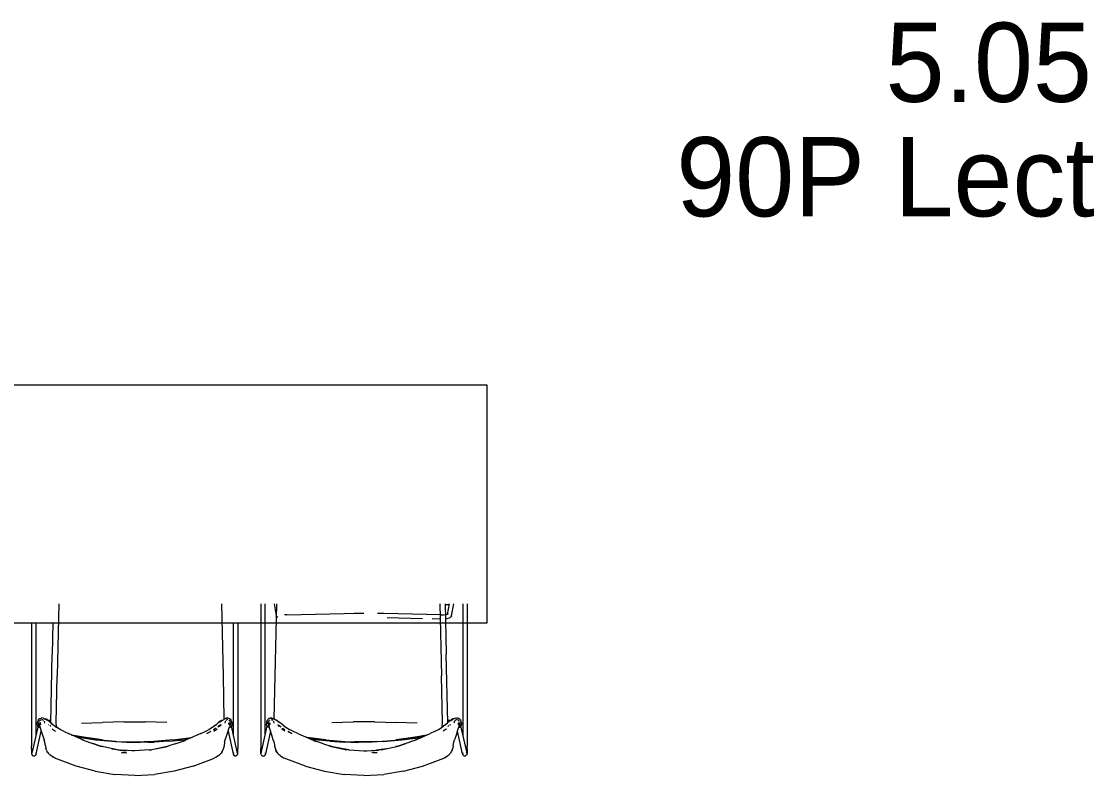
# Model space of a CAD drawing. Header units: millimetres. Extents: x 155927 to 326028, y -36033 to 97293.
# Drawn here: x 212027 to 214731, y 23346 to 25249 of the extents above; entities that cross this region are included whole.
import ezdxf

# ---------------------------------------------------------------- set-up
doc = ezdxf.new("R2010")
doc.units = ezdxf.units.MM
doc.header["$MEASUREMENT"] = 0
for name, color, linetype, lineweight in [('A-AREA-IDEN', 7, 'CONTINUOUS', 9), ('G-IMPT', 8, 'CONTINUOUS', 9), ('I-FURN', 8, 'CONTINUOUS', 9)]:
    doc.layers.add(name, color=color, linetype=linetype, lineweight=lineweight)
doc.styles.add('Century Gothic', font='GOTHIC.TTF', dxfattribs={"height": 200})

msp = doc.modelspace()

# ---------------------------------------------------------------- linework, layer by layer
at = {"layer": 'G-IMPT'}
for p, q in [((212121.3, 23779.6), (212117.6, 23597.6)), ((212536.5, 23597.6), (212532.9, 23779.4)), ((212630.8, 23779.4), (212630.8, 23420.7)), ((212641.7, 23446.4), (212641.7, 23779.4)), ((212664.9, 23779.4), (212670.1, 23749.1)), ((212667.5, 23597.6), (212671.2, 23779.4)), ((213082.8, 23779.6), (213086.4, 23597.6)), ((213106, 23776.7), (213095.9, 23776.7)), ((213096.2, 23779.6), (213097.1, 23738.8)), ((213101.8, 23752.3), (213106.5, 23779.6)), ((213112.2, 23749.1), (213117.6, 23779.6)), ((213140.7, 23779.3), (213140.7, 23445.8)), ((213151.6, 23779.3), (213151.6, 23420.7)), ((212671.6, 23747), (212670.1, 23749.1)), ((212673.6, 23745), (212671.6, 23747)), ((212696.9, 23751.8), (212690.5, 23752)), ((212696.9, 23751.8), (212841.2, 23755.1)), ((212841.2, 23755.1), (212866.1, 23755.5)), ((212866.1, 23755.5), (212891.2, 23755.7)), ((212941.2, 23755.1), (212925.4, 23755.4)), ((213085.5, 23751.8), (212941.3, 23755)), ((213085.2, 23751.7), (212941.3, 23755)), ((213038.6, 23742), (212949.7, 23744)), ((213085.1, 23740.9), (213063, 23741.5)), ((213085.5, 23751.8), (213091.9, 23752)), ((213091.9, 23752), (213098.8, 23752.9)), ((213097, 23741.7), (213101.1, 23742.2)), ((213098.8, 23752.9), (213103.4, 23754.4)), ((213101.1, 23742.2), (213106.7, 23744)), ((213103.4, 23754.4), (213101.4, 23753)), ((213102.7, 23754.3), (213101.4, 23753)), ((213101.8, 23752.3), (213102.7, 23754.3)), ((213106.7, 23744), (213108.8, 23745)), ((213110.7, 23747), (213108.8, 23745)), ((213112.2, 23749.1), (213110.7, 23747)), ((212052.5, 23731.2), (212052.5, 23420.7)), ((212063.3, 23731.2), (212063.3, 23445.8)), ((212106.8, 23731.2), (212105.1, 23652.2)), ((212562.4, 23445.8), (212562.4, 23731.2)), ((212573.3, 23731.2), (212573.3, 23420.7)), ((213097.1, 23738.8), (213098.9, 23652.2)), ((212101.3, 23479.3), (212105.1, 23652.2)), ((213102.8, 23479.3), (213098.9, 23652.2)), ((212115, 23478.8), (212117.6, 23597.6)), ((212539, 23488.2), (212536.5, 23597.6)), ((212665, 23488.2), (212667.5, 23597.6)), ((213089.1, 23478.8), (213086.4, 23597.6)), ((212070.1, 23475.9), (212053.5, 23402.3)), ((212067.3, 23479.4), (212067, 23475.4)), ((212067.3, 23473.7), (212067, 23475.4)), ((212067.3, 23479.4), (212068.3, 23482.7)), ((212067.3, 23473.7), (212067.4, 23473.4)), ((212067.4, 23473.4), (212068.8, 23470.5)), ((212069.6, 23486.9), (212068.3, 23482.7)), ((212069, 23470.3), (212068.8, 23470.5)), ((212069.6, 23486.9), (212072.9, 23490)), ((212070.7, 23478.7), (212070.3, 23476.7)), ((212071.8, 23475.1), (212070.3, 23478.3)), ((212071.6, 23476.2), (212070.3, 23478.3)), ((212072.7, 23472.2), (212070.9, 23479.7)), ((212070.9, 23479.7), (212072.9, 23471.6)), ((212071.8, 23475.1), (212071.1, 23477.4)), ((212071.1, 23477.4), (212072.9, 23471.6)), ((212071.6, 23476.2), (212072, 23475.9)), ((212071.9, 23482.2), (212072.7, 23483.9)), ((212072.3, 23482.7), (212072.7, 23483.9)), ((212072.7, 23472.2), (212076.5, 23460.5)), ((212072.9, 23490), (212074.2, 23490.5)), ((212075.7, 23486.7), (212073, 23484.5)), ((212074.9, 23473.8), (212073.5, 23474.6)), ((212074.1, 23479.7), (212075.1, 23477.6)), ((212074.1, 23479.7), (212075.7, 23474.1)), ((212074.2, 23490.5), (212078.4, 23491.7)), ((212075.4, 23477.3), (212074.3, 23478.4)), ((212074.3, 23478.4), (212075.1, 23477.6)), ((212074.6, 23485.7), (212076.2, 23486.9)), ((212074.6, 23485.7), (212075.2, 23486.1)), ((212075.4, 23477.3), (212074.6, 23477.9)), ((212076.2, 23486.9), (212075.2, 23486.1)), ((212078.2, 23487.4), (212078.8, 23487.3)), ((212082.5, 23490.8), (212078.4, 23491.7)), ((212080.7, 23486.9), (212078.8, 23487.3)), ((212081.3, 23486.6), (212080.7, 23486.9)), ((212081.3, 23486.6), (212083.1, 23484.9)), ((212082.5, 23490.8), (212090.9, 23486.4)), ((212084.5, 23483), (212085.8, 23478.2)), ((212093.8, 23485.2), (212088.9, 23487.4)), ((212088.9, 23487.4), (212090.9, 23486.4)), ((212101.5, 23485.7), (212093.4, 23485.4)), ((212093.8, 23485.2), (212096.9, 23483.3)), ((212094.1, 23485), (212100.4, 23485.3)), ((212094.1, 23485), (212101.5, 23485.3)), ((212095.9, 23473.8), (212094.5, 23474.4)), ((212096.9, 23483.3), (212102.3, 23479)), ((212099.1, 23472.1), (212100.7, 23471)), ((212101.3, 23470.7), (212100.7, 23471)), ((212101.5, 23478.1), (212109.2, 23473)), ((212101.5, 23478.1), (212109.7, 23472.5)), ((212105.5, 23476), (212102.3, 23479)), ((212105.5, 23476), (212109.7, 23472.5)), ((212109.2, 23473), (212116.6, 23467.6)), ((212115.4, 23470.4), (212115, 23478.8)), ((212116.1, 23467.5), (212115.4, 23470.4)), ((212178.7, 23478.3), (212231.9, 23480.4)), ((212285.8, 23481.4), (212231.9, 23480.4)), ((212285.8, 23481.4), (212339.9, 23481.4)), ((212393.8, 23480.4), (212339.9, 23481.4)), ((212516.5, 23473), (212509.1, 23467.6)), ((212516.5, 23473), (212520.2, 23476)), ((212523.4, 23479), (212520.2, 23476)), ((212525.4, 23470.8), (212522.3, 23468.7)), ((212522.9, 23469.1), (212525.4, 23470.8)), ((212528.9, 23483.3), (212523.4, 23479)), ((212527.2, 23472.4), (212524.5, 23470.7)), ((212525, 23471), (212524.5, 23470.7)), ((212527.2, 23472.4), (212525, 23471)), ((212526.5, 23481.2), (212534.8, 23486)), ((212530.1, 23483.5), (212526.5, 23481.2)), ((212530.4, 23474), (212526.6, 23472.1)), ((212527.2, 23472.4), (212526.6, 23472.1)), ((212529.5, 23472.3), (212527.1, 23470.2)), ((212527.2, 23472.4), (212530.4, 23474)), ((212531.9, 23485.2), (212528.9, 23483.3)), ((212530.1, 23483.5), (212534.8, 23486)), ((212530.7, 23473.2), (212531.9, 23473.9)), ((212531.9, 23485.2), (212538, 23487.7)), ((212544, 23490.7), (212538, 23487.7)), ((212541.2, 23483.1), (212539.9, 23478.2)), ((212544.4, 23486.6), (212542.8, 23485.1)), ((212547.3, 23491.7), (212543.6, 23490.4)), ((212548.7, 23491.2), (212543.6, 23490.4)), ((212548.7, 23491.2), (212544, 23490.7)), ((212544.4, 23486.6), (212545.4, 23487.1)), ((212546.9, 23487.3), (212545.4, 23487.1)), ((212547.3, 23491.7), (212551.5, 23490.5)), ((212551.4, 23478.4), (212549.9, 23476.9)), ((212549.9, 23476.9), (212551, 23477.8)), ((212551.6, 23479.6), (212550.1, 23474.1)), ((212551.6, 23479.6), (212550.4, 23477.2)), ((212551.4, 23478.4), (212550.4, 23477.2)), ((212550.5, 23486.5), (212552.8, 23484.5)), ((212551.5, 23490.5), (212552.8, 23490)), ((212554.6, 23477.4), (212552.1, 23469.1)), ((212554.1, 23476.2), (212552.3, 23474.6)), ((212554.8, 23479.7), (212552.7, 23471.6)), ((212552.7, 23471.6), (212553.1, 23472.8)), ((212552.8, 23490), (212556.1, 23486.9)), ((212553.5, 23482.7), (212553, 23483.9)), ((212553, 23483.9), (212553.8, 23482.3)), ((212554.8, 23479.7), (212553.1, 23472.8)), ((212556.2, 23483), (212553.9, 23475.1)), ((212555.4, 23478.3), (212553.9, 23475.1)), ((212555.4, 23478.3), (212554.1, 23476.2)), ((212556.2, 23483), (212554.6, 23477.4)), ((212556.9, 23470.5), (212554.8, 23468.4)), ((212555.4, 23476.7), (212555, 23478.6)), ((212555.1, 23468.7), (212556.9, 23470.5)), ((212557.4, 23482.7), (212556.1, 23486.9)), ((212558.4, 23473.7), (212556.7, 23470.3)), ((212556.7, 23470.3), (212558.3, 23473.4)), ((212556.7, 23470.3), (212556.9, 23470.5)), ((212572.2, 23402.3), (212556.8, 23470.5)), ((212558.4, 23473.7), (212556.9, 23470.5)), ((212557.4, 23482.7), (212558.4, 23479.4)), ((212558.4, 23473.7), (212558.3, 23473.4)), ((212558.4, 23479.4), (212558.6, 23476.7)), ((212558.4, 23473.7), (212558.7, 23475.4)), ((212558.6, 23476.7), (212558.7, 23475.4)), ((212631.9, 23402.3), (212647.2, 23470.5)), ((212645.5, 23476.7), (212645.4, 23475.4)), ((212645.7, 23473.7), (212645.4, 23475.4)), ((212645.6, 23479.4), (212645.5, 23476.7)), ((212646.6, 23482.7), (212645.6, 23479.4)), ((212645.7, 23473.7), (212647.4, 23470.3)), ((212645.7, 23473.7), (212645.7, 23473.4)), ((212645.7, 23473.7), (212647.2, 23470.5)), ((212647.4, 23470.3), (212645.7, 23473.4)), ((212646.6, 23482.7), (212648, 23486.9)), ((212649, 23468.7), (212647.2, 23470.5)), ((212647.4, 23470.3), (212647.2, 23470.5)), ((212647.2, 23470.5), (212649.3, 23468.4)), ((212647.8, 23483), (212649.4, 23477.4)), ((212647.8, 23483), (212650.2, 23475.1)), ((212651.2, 23490), (212648, 23486.9)), ((212648.6, 23476.7), (212649.1, 23478.6)), ((212648.7, 23478.3), (212650, 23476.2)), ((212648.7, 23478.3), (212650.2, 23475.1)), ((212649.3, 23479.7), (212651.3, 23471.6)), ((212649.3, 23479.7), (212651, 23472.8)), ((212649.4, 23477.4), (212652, 23469.1)), ((212650, 23476.2), (212651.8, 23474.6)), ((212651, 23483.9), (212650.3, 23482.3)), ((212650.6, 23482.7), (212651, 23483.9)), ((212651.3, 23471.6), (212651, 23472.8)), ((212652.5, 23490.5), (212651.2, 23490)), ((212653.6, 23486.5), (212651.3, 23484.5)), ((212653.6, 23473.6), (212651.8, 23474.6)), ((212652.4, 23479.6), (212653.7, 23477.2)), ((212652.4, 23479.6), (212654, 23474.1)), ((212656.8, 23491.7), (212652.5, 23490.5)), ((212652.7, 23478.4), (212653.7, 23477.2)), ((212652.7, 23478.4), (212654.1, 23476.9)), ((212654.1, 23476.9), (212653, 23477.8)), ((212655.4, 23491.2), (212660.4, 23490.4)), ((212655.4, 23491.2), (212660, 23490.7)), ((212656.8, 23491.7), (212660.4, 23490.4)), ((212657.1, 23487.3), (212658.7, 23487.1)), ((212659.6, 23486.6), (212658.7, 23487.1)), ((212659.6, 23486.6), (212661.3, 23485.1)), ((212660, 23490.7), (212666, 23487.7)), ((212662.8, 23483.1), (212664.2, 23478.2)), ((212672.1, 23485.2), (212666, 23487.7)), ((212673.9, 23483.5), (212669.3, 23486)), ((212671.9, 23484.5), (212669.3, 23486)), ((212672.1, 23485.2), (212675.2, 23483.3)), ((212677.6, 23481.2), (212672.2, 23484.3)), ((212676.8, 23472.4), (212673.7, 23474)), ((212673.7, 23474), (212677.4, 23472.1)), ((212673.9, 23483.5), (212677.6, 23481.2)), ((212674.5, 23472.3), (212676.9, 23470.2)), ((212675.2, 23483.3), (212680.6, 23479)), ((212676.8, 23472.4), (212677.4, 23472.1)), ((212676.8, 23472.4), (212679, 23471)), ((212676.8, 23472.4), (212679.6, 23470.7)), ((212681.2, 23469.1), (212678.7, 23470.8)), ((212678.7, 23470.8), (212681.8, 23468.7)), ((212679, 23471), (212679.6, 23470.7)), ((212680.6, 23479), (212683.8, 23476)), ((212687.6, 23473), (212683.8, 23476)), ((212687.6, 23473), (212694.9, 23467.6)), ((212810.3, 23480.4), (212864.2, 23481.4)), ((212918.2, 23481.4), (212864.2, 23481.4)), ((212918.2, 23481.4), (212972.1, 23480.4)), ((213025.4, 23478.3), (212972.1, 23480.4)), ((213094.8, 23473), (213087.5, 23467.6)), ((213088, 23467.5), (213088.7, 23470.4)), ((213088.7, 23470.4), (213089.1, 23478.8)), ((213102.6, 23478.1), (213094.3, 23472.5)), ((213098.6, 23476), (213094.3, 23472.5)), ((213102.6, 23478.1), (213094.8, 23473)), ((213098.6, 23476), (213101.8, 23479)), ((213107.2, 23483.3), (213101.8, 23479)), ((213102.6, 23485.7), (213110.7, 23485.4)), ((213109.9, 23485), (213102.6, 23485.3)), ((213102.8, 23470.7), (213103.4, 23471)), ((213105, 23472.1), (213103.4, 23471)), ((213109.9, 23485), (213103.7, 23485.3)), ((213110.3, 23485.2), (213107.2, 23483.3)), ((213108.1, 23473.8), (213110.1, 23474.6)), ((213110.3, 23485.2), (213115.1, 23487.4)), ((213121.6, 23490.8), (213113.1, 23486.4)), ((213115.1, 23487.4), (213113.1, 23486.4)), ((213119.5, 23483), (213118.2, 23478.2)), ((213120.5, 23484.3), (213120.9, 23484.9)), ((213122.8, 23486.6), (213120.9, 23484.9)), ((213121.6, 23490.8), (213125.6, 23491.7)), ((213122.8, 23486.6), (213123.3, 23486.9)), ((213123.3, 23486.9), (213125.3, 23487.3)), ((213125.9, 23487.4), (213125.3, 23487.3)), ((213129.8, 23490.5), (213125.6, 23491.7)), ((213131.4, 23472.2), (213127.5, 23460.5)), ((213129.4, 23485.7), (213127.8, 23486.9)), ((213127.8, 23486.9), (213128.9, 23486.1)), ((213128.4, 23486.7), (213131, 23484.5)), ((213130, 23479.7), (213128.4, 23474.1)), ((213128.7, 23477.3), (213129.7, 23478.4)), ((213128.7, 23477.3), (213129.4, 23477.9)), ((213129.4, 23485.7), (213128.9, 23486.1)), ((213130, 23479.7), (213129, 23477.6)), ((213129.7, 23478.4), (213129, 23477.6)), ((213131.2, 23490), (213129.8, 23490.5)), ((213133.1, 23479.7), (213131.1, 23471.6)), ((213133, 23477.4), (213131.1, 23471.6)), ((213134.4, 23486.9), (213131.2, 23490)), ((213131.8, 23482.7), (213131.3, 23483.9)), ((213132.1, 23482.2), (213131.3, 23483.9)), ((213131.4, 23472.2), (213133.1, 23479.7)), ((213132.2, 23475.1), (213133.7, 23478.3)), ((213132.2, 23475.1), (213133, 23477.4)), ((213132.4, 23476.2), (213133.7, 23478.3)), ((213133.3, 23478.7), (213133.8, 23476.7)), ((213134.1, 23475.3), (213150.5, 23402.3)), ((213134.4, 23486.9), (213135.8, 23482.7)), ((213135, 23470.3), (213135.2, 23470.5)), ((213136.6, 23473.4), (213135.2, 23470.5)), ((213136.8, 23479.4), (213135.8, 23482.7)), ((213136.7, 23473.7), (213136.6, 23473.4)), ((213136.7, 23473.7), (213137, 23475.4)), ((213136.8, 23479.4), (213137, 23475.4)), ((212064.4, 23400.7), (212077.2, 23458.3)), ((212069, 23470.3), (212070.9, 23468.4)), ((212073.4, 23467.2), (212070.9, 23468.4)), ((212071.1, 23468.3), (212070.9, 23468.4)), ((212073.5, 23467.2), (212070.9, 23468.4)), ((212071.1, 23468.3), (212073.5, 23467.2)), ((212073.4, 23467.2), (212073.5, 23467.2)), ((212076.5, 23460.5), (212080.4, 23448)), ((212080.4, 23448), (212084.3, 23436)), ((212105.2, 23463.7), (212105.6, 23463.3)), ((212105.6, 23463.3), (212113, 23458)), ((212124.8, 23462.7), (212115.8, 23468.1)), ((212116.6, 23467.6), (212115.8, 23468.1)), ((212135.2, 23457.2), (212124.8, 23462.7)), ((212135.2, 23457.2), (212145.8, 23452)), ((212155.2, 23447.8), (212145.8, 23452)), ((212155.2, 23447.8), (212145.8, 23451.9)), ((212185.8, 23434.7), (212145.8, 23451.9)), ((212184.2, 23442.6), (212153.9, 23448.4)), ((212153.9, 23448.4), (212184, 23442.7)), ((212176, 23442.5), (212160.8, 23445.4)), ((212479.9, 23452), (212433.5, 23432.1)), ((212479.9, 23452), (212490.5, 23457.2)), ((212490.5, 23457.2), (212500.9, 23462.7)), ((212505.3, 23457.5), (212494.9, 23452)), ((212494.9, 23452), (212504.3, 23457)), ((212509.9, 23468.1), (212500.9, 23462.7)), ((212505.3, 23457.5), (212504.3, 23457)), ((212509.9, 23468.1), (212509.1, 23467.6)), ((212518.1, 23465.5), (212512.1, 23461.5)), ((212512.1, 23461.5), (212514.1, 23462.8)), ((212512.8, 23458), (212520.1, 23463.3)), ((212518.1, 23465.5), (212514.1, 23462.8)), ((212520.6, 23463.7), (212520.1, 23463.3)), ((212522.9, 23469.1), (212522.3, 23468.7)), ((212541.5, 23436), (212545.3, 23448)), ((212545.3, 23448), (212552.1, 23469.1)), ((212548.5, 23458.1), (212561.3, 23400.7)), ((212552.4, 23467.2), (212552.3, 23467.2)), ((212552.4, 23467.2), (212554.6, 23468.3)), ((212554.6, 23468.3), (212554.8, 23468.4)), ((212555.1, 23468.7), (212556.7, 23470.3)), ((212655.6, 23458.1), (212642.7, 23400.7)), ((212649, 23468.7), (212647.4, 23470.3)), ((212649.5, 23468.3), (212649.3, 23468.4)), ((212651.7, 23467.2), (212649.5, 23468.3)), ((212651.7, 23467.2), (212651.8, 23467.2)), ((212658.7, 23448), (212652, 23469.1)), ((212662.6, 23436), (212658.7, 23448)), ((212681.2, 23469.1), (212681.8, 23468.7)), ((212683.5, 23463.7), (212684, 23463.3)), ((212691.3, 23458), (212684, 23463.3)), ((212686, 23465.5), (212691.9, 23461.5)), ((212686, 23465.5), (212690, 23462.8)), ((212691.9, 23461.5), (212690, 23462.8)), ((212694.2, 23468.1), (212694.9, 23467.6)), ((212694.2, 23468.1), (212703.1, 23462.7)), ((212698.8, 23457.5), (212709.2, 23452)), ((212698.8, 23457.5), (212699.7, 23457)), ((212709.2, 23452), (212699.7, 23457)), ((212713.6, 23457.2), (212703.1, 23462.7)), ((212724.2, 23452), (212713.6, 23457.2)), ((212724.2, 23452), (212770.6, 23432.1)), ((213018.3, 23434.7), (213058.3, 23451.9)), ((213019.9, 23442.6), (213050.1, 23448.4)), ((213050.1, 23448.4), (213020, 23442.7)), ((213028.1, 23442.5), (213043.2, 23445.4)), ((213048.9, 23447.8), (213058.2, 23452)), ((213048.9, 23447.8), (213058.3, 23451.9)), ((213068.8, 23457.2), (213058.2, 23452)), ((213068.8, 23457.2), (213079.3, 23462.7)), ((213079.3, 23462.7), (213088.2, 23468.1)), ((213087.5, 23467.6), (213088.2, 23468.1)), ((213098.4, 23463.3), (213091.1, 23458)), ((213098.9, 23463.7), (213098.4, 23463.3)), ((213123.6, 23448), (213119.8, 23436)), ((213127.5, 23460.5), (213123.6, 23448)), ((213139.7, 23400.7), (213126.8, 23458.3)), ((213130.6, 23467.2), (213133.1, 23468.4)), ((213132.9, 23468.3), (213130.6, 23467.2)), ((213130.7, 23467.2), (213130.6, 23467.2)), ((213130.7, 23467.2), (213133.1, 23468.4)), ((213132.9, 23468.3), (213133.1, 23468.4)), ((213135, 23470.3), (213133.1, 23468.4)), ((212052.5, 23414.5), (212052.5, 23420.7)), ((212085.9, 23430.4), (212084.3, 23436)), ((212087.6, 23421.2), (212085.9, 23430.4)), ((212087.6, 23421.2), (212088.7, 23415.1)), ((212169.6, 23442.4), (212166.4, 23443)), ((212216.9, 23436), (212169.6, 23442.4)), ((212176, 23442.5), (212215.1, 23436.6)), ((212180, 23436.9), (212185.8, 23434.7)), ((212180, 23436.9), (212185.8, 23434.7)), ((212231.3, 23436.2), (212184, 23442.7)), ((212184.2, 23442.6), (212231.3, 23436.2)), ((212185.8, 23434.7), (212227, 23420.6)), ((212185.8, 23434.7), (212207.3, 23426.7)), ((212185.8, 23434.7), (212207.3, 23426.7)), ((212227, 23420.6), (212207.3, 23426.7)), ((212207.3, 23426.7), (212227, 23420.7)), ((212215.1, 23436.6), (212254.9, 23432.5)), ((212264.7, 23432.2), (212216.9, 23436)), ((212232.2, 23419.2), (212227, 23420.7)), ((212269.5, 23411.3), (212227, 23420.6)), ((212227, 23420.6), (212232.2, 23419.2)), ((212254.9, 23432.5), (212291.9, 23430.4)), ((212264.7, 23432.2), (212288.8, 23431.2)), ((212288.8, 23431.2), (212312.9, 23430.9)), ((212291.9, 23430.4), (212308.2, 23430.1)), ((212308.2, 23430.1), (212327.1, 23429.7)), ((212312.9, 23430.9), (212336.9, 23431.3)), ((212345.9, 23430.1), (212327.1, 23429.7)), ((212361, 23432.2), (212336.9, 23431.3)), ((212345.9, 23430.1), (212362.2, 23430.4)), ((212398.7, 23420.6), (212356.2, 23411.3)), ((212356.2, 23411.7), (212391.7, 23418.7)), ((212391.7, 23418.7), (212356.2, 23411.3)), ((212408.8, 23436), (212361, 23432.2)), ((212399.3, 23432.5), (212362.2, 23430.4)), ((212391.7, 23418.7), (212398.7, 23420.9)), ((212398.7, 23420.6), (212391.7, 23418.7)), ((212414.9, 23426.1), (212398.7, 23420.9)), ((212399.3, 23432.5), (212439, 23436.6)), ((212408.8, 23436), (212456.1, 23442.4)), ((212414.9, 23426.1), (212439.9, 23434.7)), ((212452.5, 23440.3), (212422.9, 23436.2)), ((212452.5, 23440.3), (212422.9, 23436.2)), ((212439.9, 23434.7), (212433.5, 23432.1)), ((212446.7, 23437.8), (212439, 23436.6)), ((212456.1, 23442.4), (212458.7, 23442.9)), ((212538.2, 23421.2), (212537, 23415.1)), ((212539.8, 23430.4), (212538.2, 23421.2)), ((212539.8, 23430.4), (212541.5, 23436)), ((212573.3, 23420.7), (212573.2, 23414.5)), ((212630.8, 23420.7), (212630.8, 23414.5)), ((212664.3, 23430.4), (212662.6, 23436)), ((212664.3, 23430.4), (212665.9, 23421.2)), ((212665.9, 23421.2), (212667, 23415.1)), ((212748, 23442.4), (212745.3, 23442.9)), ((212795.3, 23436), (212748, 23442.4)), ((212751.5, 23440.3), (212781.2, 23436.2)), ((212751.6, 23440.3), (212781.2, 23436.2)), ((212757.4, 23437.8), (212765, 23436.6)), ((212789.2, 23426.1), (212764.1, 23434.7)), ((212764.1, 23434.7), (212770.6, 23432.1)), ((212804.8, 23432.5), (212765, 23436.6)), ((212789.2, 23426.1), (212805.4, 23420.9)), ((212795.3, 23436), (212843.1, 23432.2)), ((212804.8, 23432.5), (212841.8, 23430.4)), ((212805.3, 23420.6), (212812.4, 23418.7)), ((212805.3, 23420.6), (212847.8, 23411.3)), ((212812.4, 23418.7), (212805.4, 23420.9)), ((212847.9, 23411.7), (212812.4, 23418.7)), ((212812.4, 23418.7), (212847.8, 23411.3)), ((212858.1, 23430.1), (212841.8, 23430.4)), ((212843.1, 23432.2), (212867.1, 23431.3)), ((212858.1, 23430.1), (212877, 23429.7)), ((212891.2, 23430.9), (212867.1, 23431.3)), ((212895.8, 23430.1), (212877, 23429.7)), ((212915.3, 23431.2), (212891.2, 23430.9)), ((212912.1, 23430.4), (212895.8, 23430.1)), ((212949.2, 23432.5), (212912.1, 23430.4)), ((212939.3, 23432.2), (212915.3, 23431.2)), ((212934.6, 23411.3), (212977.1, 23420.6)), ((212939.3, 23432.2), (212987.1, 23436)), ((212988.9, 23436.6), (212949.2, 23432.5)), ((212971.9, 23419.2), (212977.1, 23420.7)), ((212977.1, 23420.6), (212971.9, 23419.2)), ((212972.7, 23436.2), (213020, 23442.7)), ((213019.9, 23442.6), (212972.7, 23436.2)), ((213018.3, 23434.7), (212977.1, 23420.6)), ((212977.1, 23420.6), (212996.8, 23426.7)), ((212996.8, 23426.7), (212977.1, 23420.7)), ((212987.1, 23436), (213034.4, 23442.4)), ((213028.1, 23442.5), (212988.9, 23436.6)), ((213018.3, 23434.7), (212996.8, 23426.7)), ((213018.3, 23434.7), (212996.8, 23426.7)), ((213024, 23436.9), (213018.3, 23434.7)), ((213024, 23436.9), (213018.3, 23434.7)), ((213034.4, 23442.4), (213037.6, 23443)), ((213116.5, 23421.2), (213115.4, 23415.1)), ((213116.5, 23421.2), (213118.1, 23430.4)), ((213118.1, 23430.4), (213119.8, 23436)), ((213151.6, 23414.5), (213151.6, 23420.7)), ((212052.5, 23414.5), (212052.7, 23407.3)), ((212052.7, 23407.3), (212052.9, 23402)), ((212052.9, 23402), (212053.3, 23399.6)), ((212053.3, 23399.6), (212054.5, 23397.3)), ((212053.5, 23402.3), (212054.6, 23404.5)), ((212054.4, 23404.2), (212054.6, 23404.5)), ((212054.5, 23397.3), (212056.6, 23395.8)), ((212059.3, 23395.4), (212056.6, 23395.8)), ((212059.3, 23395.4), (212061.4, 23396.1)), ((212061.7, 23396.5), (212061.4, 23396.1)), ((212061.7, 23396.5), (212063.6, 23398.2)), ((212063.6, 23398.2), (212063.3, 23397.9)), ((212064.4, 23400.7), (212063.6, 23398.2)), ((212063.7, 23403.1), (212064.1, 23400.5)), ((212063.8, 23402.8), (212064.1, 23400.5)), ((212090.5, 23410.2), (212088.7, 23415.1)), ((212090.5, 23410.2), (212091.7, 23407.9)), ((212093.2, 23405.4), (212091.7, 23407.9)), ((212093.4, 23404.9), (212093.2, 23405.4)), ((212093.4, 23404.9), (212095, 23403)), ((212095, 23403), (212097.2, 23400.5)), ((212097.2, 23400.5), (212099, 23398.7)), ((212101.1, 23397), (212099, 23398.7)), ((212106, 23393.6), (212101.1, 23397)), ((212106, 23393.6), (212106.3, 23393.4)), ((212111.9, 23390.2), (212106.3, 23393.4)), ((212118.3, 23387.4), (212111.9, 23390.2)), ((212255.7, 23413.8), (212262.8, 23412.5)), ((212255.7, 23413.8), (212269.8, 23411.7)), ((212269.5, 23411.3), (212291.1, 23408.9)), ((212269.5, 23411.3), (212280.8, 23410)), ((212269.8, 23411.7), (212280.8, 23410)), ((212312.9, 23408.3), (212275.9, 23410.6)), ((212275.9, 23410.6), (212280.8, 23410)), ((212290, 23403.6), (212279.8, 23404.1)), ((212279.8, 23404.1), (212293.4, 23403.4)), ((212291.1, 23408.9), (212280.8, 23410)), ((212312.9, 23408.3), (212305.4, 23408.4)), ((212312.9, 23408.3), (212305.4, 23408.4)), ((212349.8, 23410.8), (212312.9, 23408.3)), ((212349.8, 23410.6), (212356.2, 23411.7)), ((212349.8, 23410.8), (212355.2, 23411.2)), ((212349.8, 23410.6), (212353.3, 23411)), ((212507.3, 23387.3), (212513.8, 23390.2)), ((212519.4, 23393.4), (212513.8, 23390.2)), ((212519.4, 23393.4), (212519.7, 23393.6)), ((212524.6, 23397), (212519.7, 23393.6)), ((212524.6, 23397), (212526.7, 23398.7)), ((212528.5, 23400.5), (212526.7, 23398.7)), ((212528.5, 23400.5), (212529, 23401.1)), ((212530.8, 23403), (212529, 23401.1)), ((212532.3, 23404.9), (212530.8, 23403)), ((212532.3, 23404.9), (212535.2, 23410.2)), ((212534.7, 23409.2), (212532.3, 23404.9)), ((212532.3, 23404.9), (212532.5, 23405.4)), ((212532.5, 23405.4), (212534.1, 23407.9)), ((212534.1, 23407.9), (212535.2, 23410.2)), ((212534.7, 23409.2), (212535.2, 23410.2)), ((212537, 23415.1), (212535.2, 23410.2)), ((212561.3, 23400.7), (212562.1, 23398.2)), ((212562, 23403.1), (212561.6, 23400.5)), ((212561.9, 23402.8), (212561.6, 23400.5)), ((212562.1, 23398.2), (212562.4, 23397.9)), ((212564.3, 23396.1), (212562.4, 23397.9)), ((212564.3, 23396.1), (212566.4, 23395.4)), ((212569.1, 23395.8), (212566.4, 23395.4)), ((212571.2, 23397.3), (212569.1, 23395.8)), ((212572.2, 23402.3), (212571.2, 23404.4)), ((212571.2, 23404.4), (212571.4, 23404.2)), ((212572.4, 23399.6), (212571.2, 23397.3)), ((212572.4, 23399.6), (212572.8, 23402)), ((212572.8, 23402), (212573.1, 23407.3)), ((212573.1, 23407.3), (212573.2, 23414.5)), ((212631, 23407.3), (212630.8, 23414.5)), ((212631.3, 23402), (212631, 23407.3)), ((212631.6, 23399.6), (212631.3, 23402)), ((212631.6, 23399.6), (212632.8, 23397.3)), ((212631.9, 23402.3), (212632.9, 23404.4)), ((212632.9, 23404.4), (212632.7, 23404.2)), ((212632.8, 23397.3), (212635, 23395.8)), ((212635, 23395.8), (212637.6, 23395.4)), ((212639.8, 23396.1), (212637.6, 23395.4)), ((212639.8, 23396.1), (212641.6, 23397.9)), ((212641.9, 23398.2), (212641.6, 23397.9)), ((212642.7, 23400.7), (212641.9, 23398.2)), ((212642, 23403.1), (212642.5, 23400.5)), ((212642.1, 23402.8), (212642.5, 23400.5)), ((212667, 23415.1), (212668.8, 23410.2)), ((212669.4, 23409.2), (212668.8, 23410.2)), ((212671.8, 23404.9), (212668.8, 23410.2)), ((212670, 23407.9), (212668.8, 23410.2)), ((212669.4, 23409.2), (212671.8, 23404.9)), ((212671.5, 23405.4), (212670, 23407.9)), ((212671.8, 23404.9), (212671.5, 23405.4)), ((212671.8, 23404.9), (212673.3, 23403)), ((212673.3, 23403), (212675, 23401.1)), ((212675.5, 23400.5), (212675, 23401.1)), ((212675.5, 23400.5), (212677.4, 23398.7)), ((212679.5, 23397), (212677.4, 23398.7)), ((212679.5, 23397), (212684.3, 23393.6)), ((212684.6, 23393.4), (212684.3, 23393.6)), ((212684.6, 23393.4), (212690.2, 23390.2)), ((212696.7, 23387.3), (212690.2, 23390.2)), ((212854.2, 23410.6), (212847.9, 23411.7)), ((212854.2, 23410.8), (212850.1, 23411.1)), ((212854.2, 23410.6), (212850.7, 23411)), ((212854.2, 23410.8), (212891.2, 23408.3)), ((212891.2, 23408.3), (212928.1, 23410.6)), ((212891.2, 23408.3), (212898.6, 23408.4)), ((212891.2, 23408.3), (212898.6, 23408.4)), ((212924.3, 23404.1), (212910.7, 23403.4)), ((212934.6, 23411.3), (212912.9, 23408.9)), ((212912.9, 23408.9), (212923.2, 23410)), ((212914.8, 23403.6), (212924.3, 23404.1)), ((212934.3, 23411.7), (212923.2, 23410)), ((212934.6, 23411.3), (212923.2, 23410)), ((212928.1, 23410.6), (212923.2, 23410)), ((212948.4, 23413.8), (212934.3, 23411.7)), ((212948.4, 23413.8), (212941.2, 23412.5)), ((213085.8, 23387.4), (213092.2, 23390.2)), ((213092.2, 23390.2), (213097.8, 23393.4)), ((213098.1, 23393.6), (213097.8, 23393.4)), ((213098.1, 23393.6), (213102.9, 23397)), ((213102.9, 23397), (213105, 23398.7)), ((213106.9, 23400.5), (213105, 23398.7)), ((213109.1, 23403), (213106.9, 23400.5)), ((213110.6, 23404.9), (213109.1, 23403)), ((213110.6, 23404.9), (213110.9, 23405.4)), ((213110.9, 23405.4), (213112.4, 23407.9)), ((213113.6, 23410.2), (213112.4, 23407.9)), ((213113.6, 23410.2), (213115.4, 23415.1)), ((213139.7, 23400.7), (213140.5, 23398.2)), ((213140.4, 23403.1), (213139.9, 23400.5)), ((213140.3, 23402.8), (213139.9, 23400.5)), ((213142.3, 23396.5), (213140.5, 23398.2)), ((213140.5, 23398.2), (213140.8, 23397.9)), ((213142.3, 23396.5), (213142.6, 23396.1)), ((213144.8, 23395.4), (213142.6, 23396.1)), ((213144.8, 23395.4), (213147.4, 23395.8)), ((213149.6, 23397.3), (213147.4, 23395.8)), ((213150.5, 23402.3), (213149.5, 23404.5)), ((213149.7, 23404.2), (213149.5, 23404.5)), ((213150.8, 23399.6), (213149.6, 23397.3)), ((213151.1, 23402), (213150.8, 23399.6)), ((213151.4, 23407.3), (213151.1, 23402)), ((213151.6, 23414.5), (213151.4, 23407.3)), ((212165.1, 23369.8), (212118.3, 23387.4)), ((212213.6, 23356.8), (212165.1, 23369.8)), ((212460.6, 23369.8), (212412.2, 23356.8)), ((212460.6, 23369.8), (212507.3, 23387.3)), ((212743.5, 23369.8), (212696.7, 23387.3)), ((212743.5, 23369.8), (212791.9, 23356.8)), ((212990.5, 23356.8), (213038.9, 23369.8)), ((213038.9, 23369.8), (213085.8, 23387.4)), ((212213.6, 23356.8), (212263, 23348.7)), ((212312.9, 23346.1), (212263, 23348.7)), ((212312.9, 23346.1), (212362.8, 23348.7)), ((212412.2, 23356.8), (212362.8, 23348.7)), ((212791.9, 23356.8), (212841.3, 23348.7)), ((212891.2, 23346.1), (212841.3, 23348.7)), ((212891.2, 23346.1), (212941.1, 23348.7)), ((212990.5, 23356.8), (212941.1, 23348.7))]:
    msp.add_line(p, q, dxfattribs=at)
at = {"layer": 'I-FURN'}
for p, q in [((213202, 24331.2), (212001.9, 24331.2)), ((213202, 23731.2), (213202, 24331.2)), ((212001.9, 23731.2), (213202, 23731.2)), ((212086, 23488.7), (212087.6, 23489.2)), ((212087.6, 23489.2), (212088.8, 23489.2)), ((212092.7, 23486.7), (212087.6, 23489.2)), ((212087.6, 23489.2), (212091.9, 23487.6)), ((212087.6, 23489.2), (212089.9, 23488.9)), ((212087.6, 23489.2), (212090.9, 23488.4)), ((212088.8, 23489.2), (212089.9, 23488.9)), ((212092.7, 23486.7), (212088.9, 23487.4)), ((212089.9, 23488.9), (212090.9, 23488.4)), ((212092.7, 23486.7), (212090.1, 23486.9)), ((212092.7, 23486.7), (212090.6, 23486.7)), ((212091.9, 23487.6), (212090.9, 23488.4)), ((212092.7, 23486.7), (212091, 23486.5)), ((212092.7, 23486.7), (212091.2, 23486.4)), ((212092.7, 23486.7), (212091.9, 23487.6)), ((212092.7, 23486.7), (212092.9, 23485.5)), ((213111.4, 23486.7), (213111.2, 23485.5)), ((213111.4, 23486.7), (213116.4, 23489.2)), ((213111.4, 23486.7), (213112.2, 23487.6)), ((213111.4, 23486.7), (213115.2, 23487.4)), ((213111.4, 23486.7), (213114, 23486.9)), ((213111.4, 23486.7), (213112.8, 23486.4)), ((213111.4, 23486.7), (213113.4, 23486.7)), ((213111.4, 23486.7), (213113.1, 23486.5)), ((213116.4, 23489.2), (213112.2, 23487.6)), ((213112.2, 23487.6), (213113.1, 23488.4)), ((213116.4, 23489.2), (213113.1, 23488.4)), ((213114.2, 23488.9), (213113.1, 23488.4)), ((213115.3, 23489.2), (213114.2, 23488.9)), ((213116.4, 23489.2), (213114.2, 23488.9)), ((213116.4, 23489.2), (213115.3, 23489.2)), ((213118, 23488.7), (213116.4, 23489.2))]:
    msp.add_line(p, q, dxfattribs=at)

# ---------------------------------------------------------------- texts
at = {"layer": 'A-AREA-IDEN', "style": 'Century Gothic'}
for s, p in [('5.05', (214206.7, 25046)), ('90P Lecture', (213678.8, 24757))]:
    msp.add_text(s, height=200, dxfattribs=at).set_placement(p)

doc.saveas('drawing.dxf')
